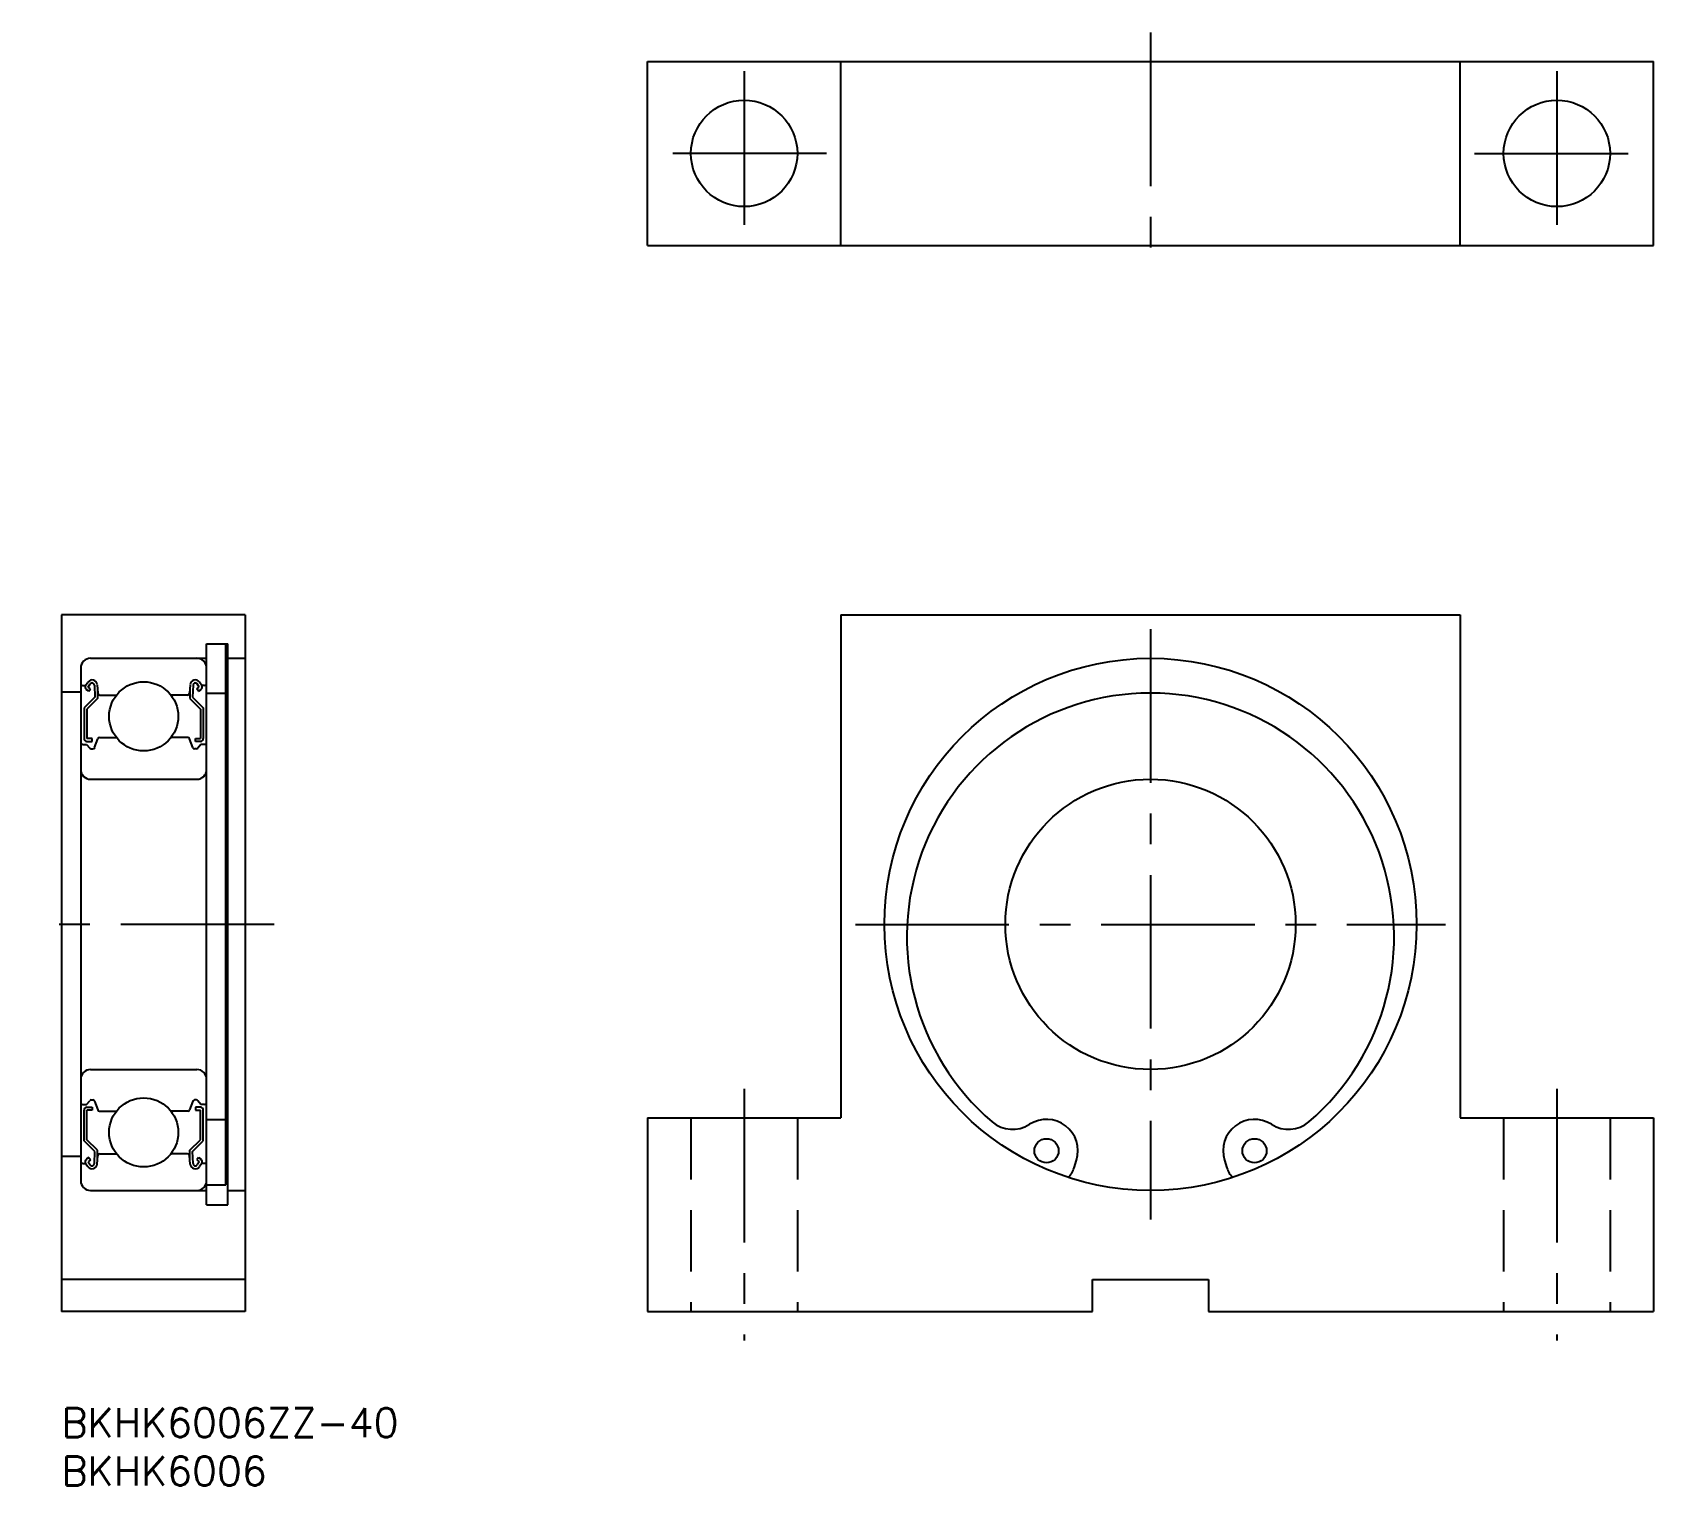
# Model space of a CAD drawing. Extents: x -3 to 165, y -8 to 142.
import ezdxf

# ---------------------------------------------------------------- set-up
doc = ezdxf.new("R2010")
doc.units = 0
doc.header["$LTSCALE"] = 0.5
doc.linetypes.add('CENTER', pattern=[50.8, 31.75, -6.35, 6.35, -6.35])
doc.linetypes.add('DASHED', pattern=[19.05, 12.7, -6.35])
for name, color, linetype in [('MSM_CENTER', 1, 'CENTER'), ('MSM_CONTINUOUS', 7, 'CONTINUOUS'), ('MSM_DASHED', 4, 'DASHED'), ('MSM_PART_NUMBER', 7, 'CONTINUOUS')]:
    doc.layers.add(name, color=color, linetype=linetype)
doc.styles.get("Standard").update_dxf_attribs({"font": 'txt.shx', "height": 3, "bigfont": 'bigfont.shx'})

# ---------------------------------------------------------------- blocks, each defined once
blk = doc.blocks.new('*U4')
at = {"layer": 'MSM_PART_NUMBER'}
blk.add_text('BKHK6006ZZ-40', height=3, dxfattribs=at).set_placement((0, -3))
blk = doc.blocks.new('*U5')
at = {"layer": 'MSM_PART_NUMBER'}
blk.add_text('BKHK6006', height=3, dxfattribs=at).set_placement((0, -8))

msp = doc.modelspace()

# ---------------------------------------------------------------- linework, layer by layer
at = {"layer": 'MSM_CENTER'}
for p, q in [((112.56, 142.18), (112.56, 117.18)), ((70.56, 138.18), (70.56, 121.18)), ((154.56, 138.18), (154.56, 121.18)), ((79.06, 129.68), (62.06, 129.68)), ((146.06, 129.68), (163.06, 129.68)), ((112.56, 80.5), (112.56, 19.5)), ((22, 50), (-3, 50)), ((82.06, 50), (143.06, 50)), ((70.56, 33), (70.56, 7)), ((154.56, 33), (154.56, 7))]:
    msp.add_line(p, q, dxfattribs=at)
at = {"layer": 'MSM_CONTINUOUS'}
for p, q in [((60.56, 139.18), (164.56, 139.18)), ((60.56, 120.18), (60.56, 139.18)), ((80.56, 120.18), (80.56, 139.18)), ((144.56, 120.18), (144.56, 139.18)), ((164.56, 120.18), (164.56, 139.18)), ((60.56, 120.18), (164.56, 120.18)), ((0, 82), (0, 10)), ((19, 82), (0, 82)), ((19, 82), (19, 10)), ((80.56, 82), (80.56, 30)), ((80.56, 82), (144.56, 82)), ((144.56, 82), (144.56, 30)), ((15, 21), (15, 79)), ((15, 79), (17.2, 79)), ((17, 23.08), (17, 79)), ((17.2, 21), (17.2, 79)), ((3, 77.5), (15, 77.5)), ((17.2, 77.5), (19, 77.5)), ((2, 76.5), (2, 23.5)), ((2, 74), (0, 74)), ((2.2, 74.7), (2.5, 74.7)), ((2.5, 74.7), (2.73, 75.03)), ((2.82, 74.11), (2.57, 74.28)), ((2.75, 74.53), (2.98, 74.86)), ((2.99, 74.35), (2.75, 74.53)), ((2.82, 74.11), (2.99, 74.35)), ((3.4, 74.73), (3.44, 73.47)), ((3.69, 74.77), (3.77, 73.88)), ((3.74, 74.22), (3.74, 73.35)), ((13.31, 74.77), (13.23, 73.88)), ((13.26, 74.22), (13.26, 73.35)), ((13.6, 74.73), (13.56, 73.47)), ((14.01, 74.35), (14.25, 74.53)), ((14.18, 74.11), (14.01, 74.35)), ((14.25, 74.53), (14.02, 74.86)), ((14.18, 74.11), (14.43, 74.28)), ((14.5, 74.7), (14.27, 75.03)), ((14.8, 74.7), (14.5, 74.7)), ((14.99, 73.9), (16.99, 73.9)), ((3.44, 73.47), (2.34, 72.37)), ((2.34, 72.37), (2.34, 69.2)), ((3.74, 73.35), (2.64, 72.25)), ((2.64, 72.25), (2.64, 69.2)), ((3.97, 73.7), (5.69, 73.7)), ((13.03, 73.7), (11.31, 73.7)), ((13.26, 73.35), (14.36, 72.25)), ((13.56, 73.47), (14.66, 72.37)), ((14.36, 72.25), (14.36, 69.2)), ((14.66, 72.37), (14.66, 69.2)), ((3.16, 69.2), (2.64, 69.2)), ((2.64, 68.9), (3.16, 68.9)), ((3.16, 68.9), (3.16, 69.2)), ((3.43, 68.28), (3.76, 69.17)), ((3.95, 69.3), (5.69, 69.3)), ((13.05, 69.3), (11.31, 69.3)), ((13.57, 68.28), (13.24, 69.17)), ((13.84, 68.9), (13.84, 69.2)), ((13.84, 69.2), (14.36, 69.2)), ((14.36, 68.9), (13.84, 68.9)), ((2.2, 68.6), (2.6, 68.6)), ((2.6, 68.6), (2.92, 68.22)), ((3.07, 68.15), (3.25, 68.15)), ((13.93, 68.15), (13.75, 68.15)), ((14.4, 68.6), (14.08, 68.22)), ((14.8, 68.6), (14.4, 68.6)), ((3, 65), (14, 65)), ((0, 46), (0, 46)), ((3, 35), (14, 35)), ((3.07, 31.85), (3.25, 31.85)), ((13.93, 31.85), (13.75, 31.85)), ((2.2, 31.4), (2.6, 31.4)), ((2.34, 27.63), (2.34, 30.8)), ((2.6, 31.4), (2.92, 31.78)), ((2.64, 31.1), (3.16, 31.1)), ((2.64, 27.75), (2.64, 30.8)), ((3.16, 30.8), (2.64, 30.8)), ((3.16, 31.1), (3.16, 30.8)), ((3.43, 31.72), (3.76, 30.83)), ((3.95, 30.7), (5.69, 30.7)), ((13.05, 30.7), (11.31, 30.7)), ((13.57, 31.72), (13.24, 30.83)), ((13.84, 31.1), (13.84, 30.8)), ((14.36, 31.1), (13.84, 31.1)), ((13.84, 30.8), (14.36, 30.8)), ((14.4, 31.4), (14.08, 31.78)), ((14.36, 27.75), (14.36, 30.8)), ((14.8, 31.4), (14.4, 31.4)), ((14.66, 27.63), (14.66, 30.8)), ((14.99, 29.85), (16.99, 29.85)), ((60.56, 30), (80.56, 30)), ((60.56, 30), (60.56, 10)), ((144.56, 30), (164.56, 30)), ((164.56, 30), (164.56, 10)), ((3.44, 26.53), (2.34, 27.63)), ((3.74, 26.65), (2.64, 27.75)), ((13.26, 26.65), (14.36, 27.75)), ((13.56, 26.53), (14.66, 27.63)), ((2, 26), (0, 26)), ((2.2, 25.3), (2.5, 25.3)), ((2.5, 25.3), (2.73, 24.97)), ((2.82, 25.89), (2.57, 25.72)), ((2.99, 25.65), (2.75, 25.47)), ((2.75, 25.47), (2.98, 25.14)), ((2.82, 25.89), (2.99, 25.65)), ((3.4, 25.27), (3.44, 26.53)), ((3.69, 25.23), (3.77, 26.12)), ((3.74, 25.78), (3.74, 26.65)), ((3.97, 26.3), (5.69, 26.3)), ((13.03, 26.3), (11.31, 26.3)), ((13.31, 25.23), (13.23, 26.12)), ((13.26, 25.78), (13.26, 26.65)), ((13.6, 25.27), (13.56, 26.53)), ((14.18, 25.89), (14.01, 25.65)), ((14.01, 25.65), (14.25, 25.47)), ((14.25, 25.47), (14.02, 25.14)), ((14.18, 25.89), (14.43, 25.72)), ((14.5, 25.3), (14.27, 24.97)), ((14.8, 25.3), (14.5, 25.3)), ((104.66, 24.83), (104.91, 25.63)), ((120.21, 25.63), (120.46, 24.83)), ((3, 22.5), (15, 22.5)), ((6.05, 22.5), (6.05, 22.5)), ((14.99, 23.08), (16.99, 23.08)), ((17.2, 22.5), (19, 22.5)), ((15, 21), (17.2, 21)), ((19, 13.3), (0, 13.3)), ((106.56, 13.3), (118.56, 13.3)), ((106.56, 10), (106.56, 13.3)), ((118.56, 13.3), (118.56, 10)), ((19, 10), (0, 10)), ((60.56, 10), (106.56, 10)), ((118.56, 10), (164.56, 10))]:
    msp.add_line(p, q, dxfattribs=at)
for centre, radius in [((70.56, 129.68), 5.5), ((154.56, 129.68), 5.5), ((112.56, 50), 27.5), ((8.5, 71.5), 3.57), ((112.56, 50), 15), ((8.5, 28.5), 3.57), ((101.81, 26.6), 1.25), ((123.31, 26.6), 1.25)]:
    msp.add_circle(centre, radius, dxfattribs=at)
for centre, radius, start, end in [((3, 76.5), 1, 90, 180), ((14, 76.5), 1, 0, 90), ((2.2, 74.9), 0.2, 180, 270), ((2.75, 74.53), 0.3, 144.9356, 235.0377), ((3.17, 74.73), 0.53, 5.0651, 144.9356), ((3.17, 74.72), 0.23, 2.1311, 144.9356), ((3.97, 73.9), 0.2, 185.0651, 270), ((13.03, 73.9), 0.2, 270, 354.9349), ((13.83, 74.73), 0.53, 35.0644, 174.9349), ((13.83, 74.72), 0.23, 35.0644, 177.8689), ((14.25, 74.53), 0.3, 304.9623, 35.0644), ((14.8, 74.9), 0.2, 270, 0), ((112.56, 48.73), 25.18, 310.5744, 229.4256), ((2.64, 69.2), 0.3, 180, 270), ((3.95, 69.1), 0.2, 90, 159.9703), ((13.05, 69.1), 0.2, 20.0297, 90), ((14.36, 69.2), 0.3, 270, 0), ((2.2, 68.4), 0.2, 90, 180), ((3.07, 68.35), 0.2, 219.9991, 270), ((3.25, 68.35), 0.2, 270, 339.9703), ((13.75, 68.35), 0.2, 200.0297, 270), ((13.93, 68.35), 0.2, 270, 320.0009), ((14.8, 68.4), 0.2, 0, 90), ((3, 66), 1, 180, 270), ((14, 66), 1, 270, 0), ((3, 34), 1, 90, 180), ((14, 34), 1, 0, 90), ((3.07, 31.65), 0.2, 90, 140.0009), ((3.25, 31.65), 0.2, 20.0297, 90), ((13.75, 31.65), 0.2, 90, 159.9703), ((13.93, 31.65), 0.2, 39.9991, 90), ((2.2, 31.6), 0.2, 180, 270), ((2.64, 30.8), 0.3, 90, 180), ((3.95, 30.9), 0.2, 200.0297, 270), ((13.05, 30.9), 0.2, 270, 339.9703), ((14.36, 30.8), 0.3, 0, 90), ((14.8, 31.6), 0.2, 270, 0), ((98.3, 32.07), 3.25, 229.4256, 302.6918), ((101.81, 26.6), 3.25, 342.5755, 122.6918), ((123.31, 26.6), 3.25, 57.3082, 197.4245), ((126.82, 32.07), 3.25, 237.3082, 310.5744), ((2.2, 25.1), 0.2, 90, 180), ((2.75, 25.47), 0.3, 124.9623, 215.0644), ((3.17, 25.27), 0.53, 215.0644, 354.9349), ((3.17, 25.28), 0.23, 215.0644, 357.8689), ((3.97, 26.1), 0.2, 90, 174.9349), ((13.03, 26.1), 0.2, 5.0651, 90), ((13.83, 25.27), 0.53, 185.0651, 324.9356), ((13.83, 25.28), 0.23, 182.1311, 324.9356), ((14.25, 25.47), 0.3, 324.9356, 55.0377), ((14.8, 25.1), 0.2, 0, 90), ((3, 23.5), 1, 180, 270), ((14, 23.5), 1, 270, 0), ((102.27, 25.58), 2.5, 316.0388, 342.5755), ((122.84, 25.58), 2.5, 197.4245, 223.9612)]:
    msp.add_arc(centre, radius, start, end, dxfattribs=at)
at = {"layer": 'MSM_DASHED'}
for p, q in [((65.06, 30), (65.06, 10)), ((76.06, 30), (76.06, 10)), ((149.06, 30), (149.06, 10)), ((160.06, 30), (160.06, 10))]:
    msp.add_line(p, q, dxfattribs=at)

# ---------------------------------------------------------------- block references
at = {"layer": 'MSM_CONTINUOUS'}
for name in ['*U4', '*U5']:
    msp.add_blockref(name, (0, 0), dxfattribs=at)

doc.saveas('drawing.dxf')
